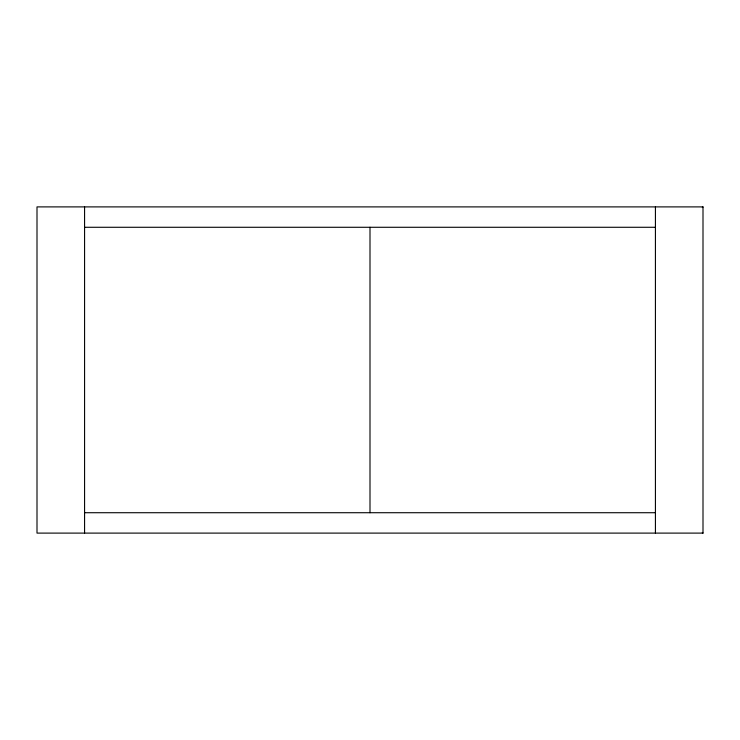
<?xml version="1.0" encoding="UTF-8"?>
<svg xmlns="http://www.w3.org/2000/svg" width="740" height="740" viewBox="0 0 740 740"><rect width="100%" height="100%" fill="white"/><g stroke="black" fill="none" stroke-linecap="round" stroke-linejoin="round"><path stroke-width="1.11" d="M702.325 207.579L703 206.895L703 533.105L37 533.105L37 206.895L703 206.895M84.573 227.282L655.427 227.282M84.573 512.718L655.427 512.718M702.325 532.421L703 533.105M655.427 206.895L655.427 533.105M370 227.282L370 512.718M84.573 206.895L84.573 533.105"/></g></svg>
